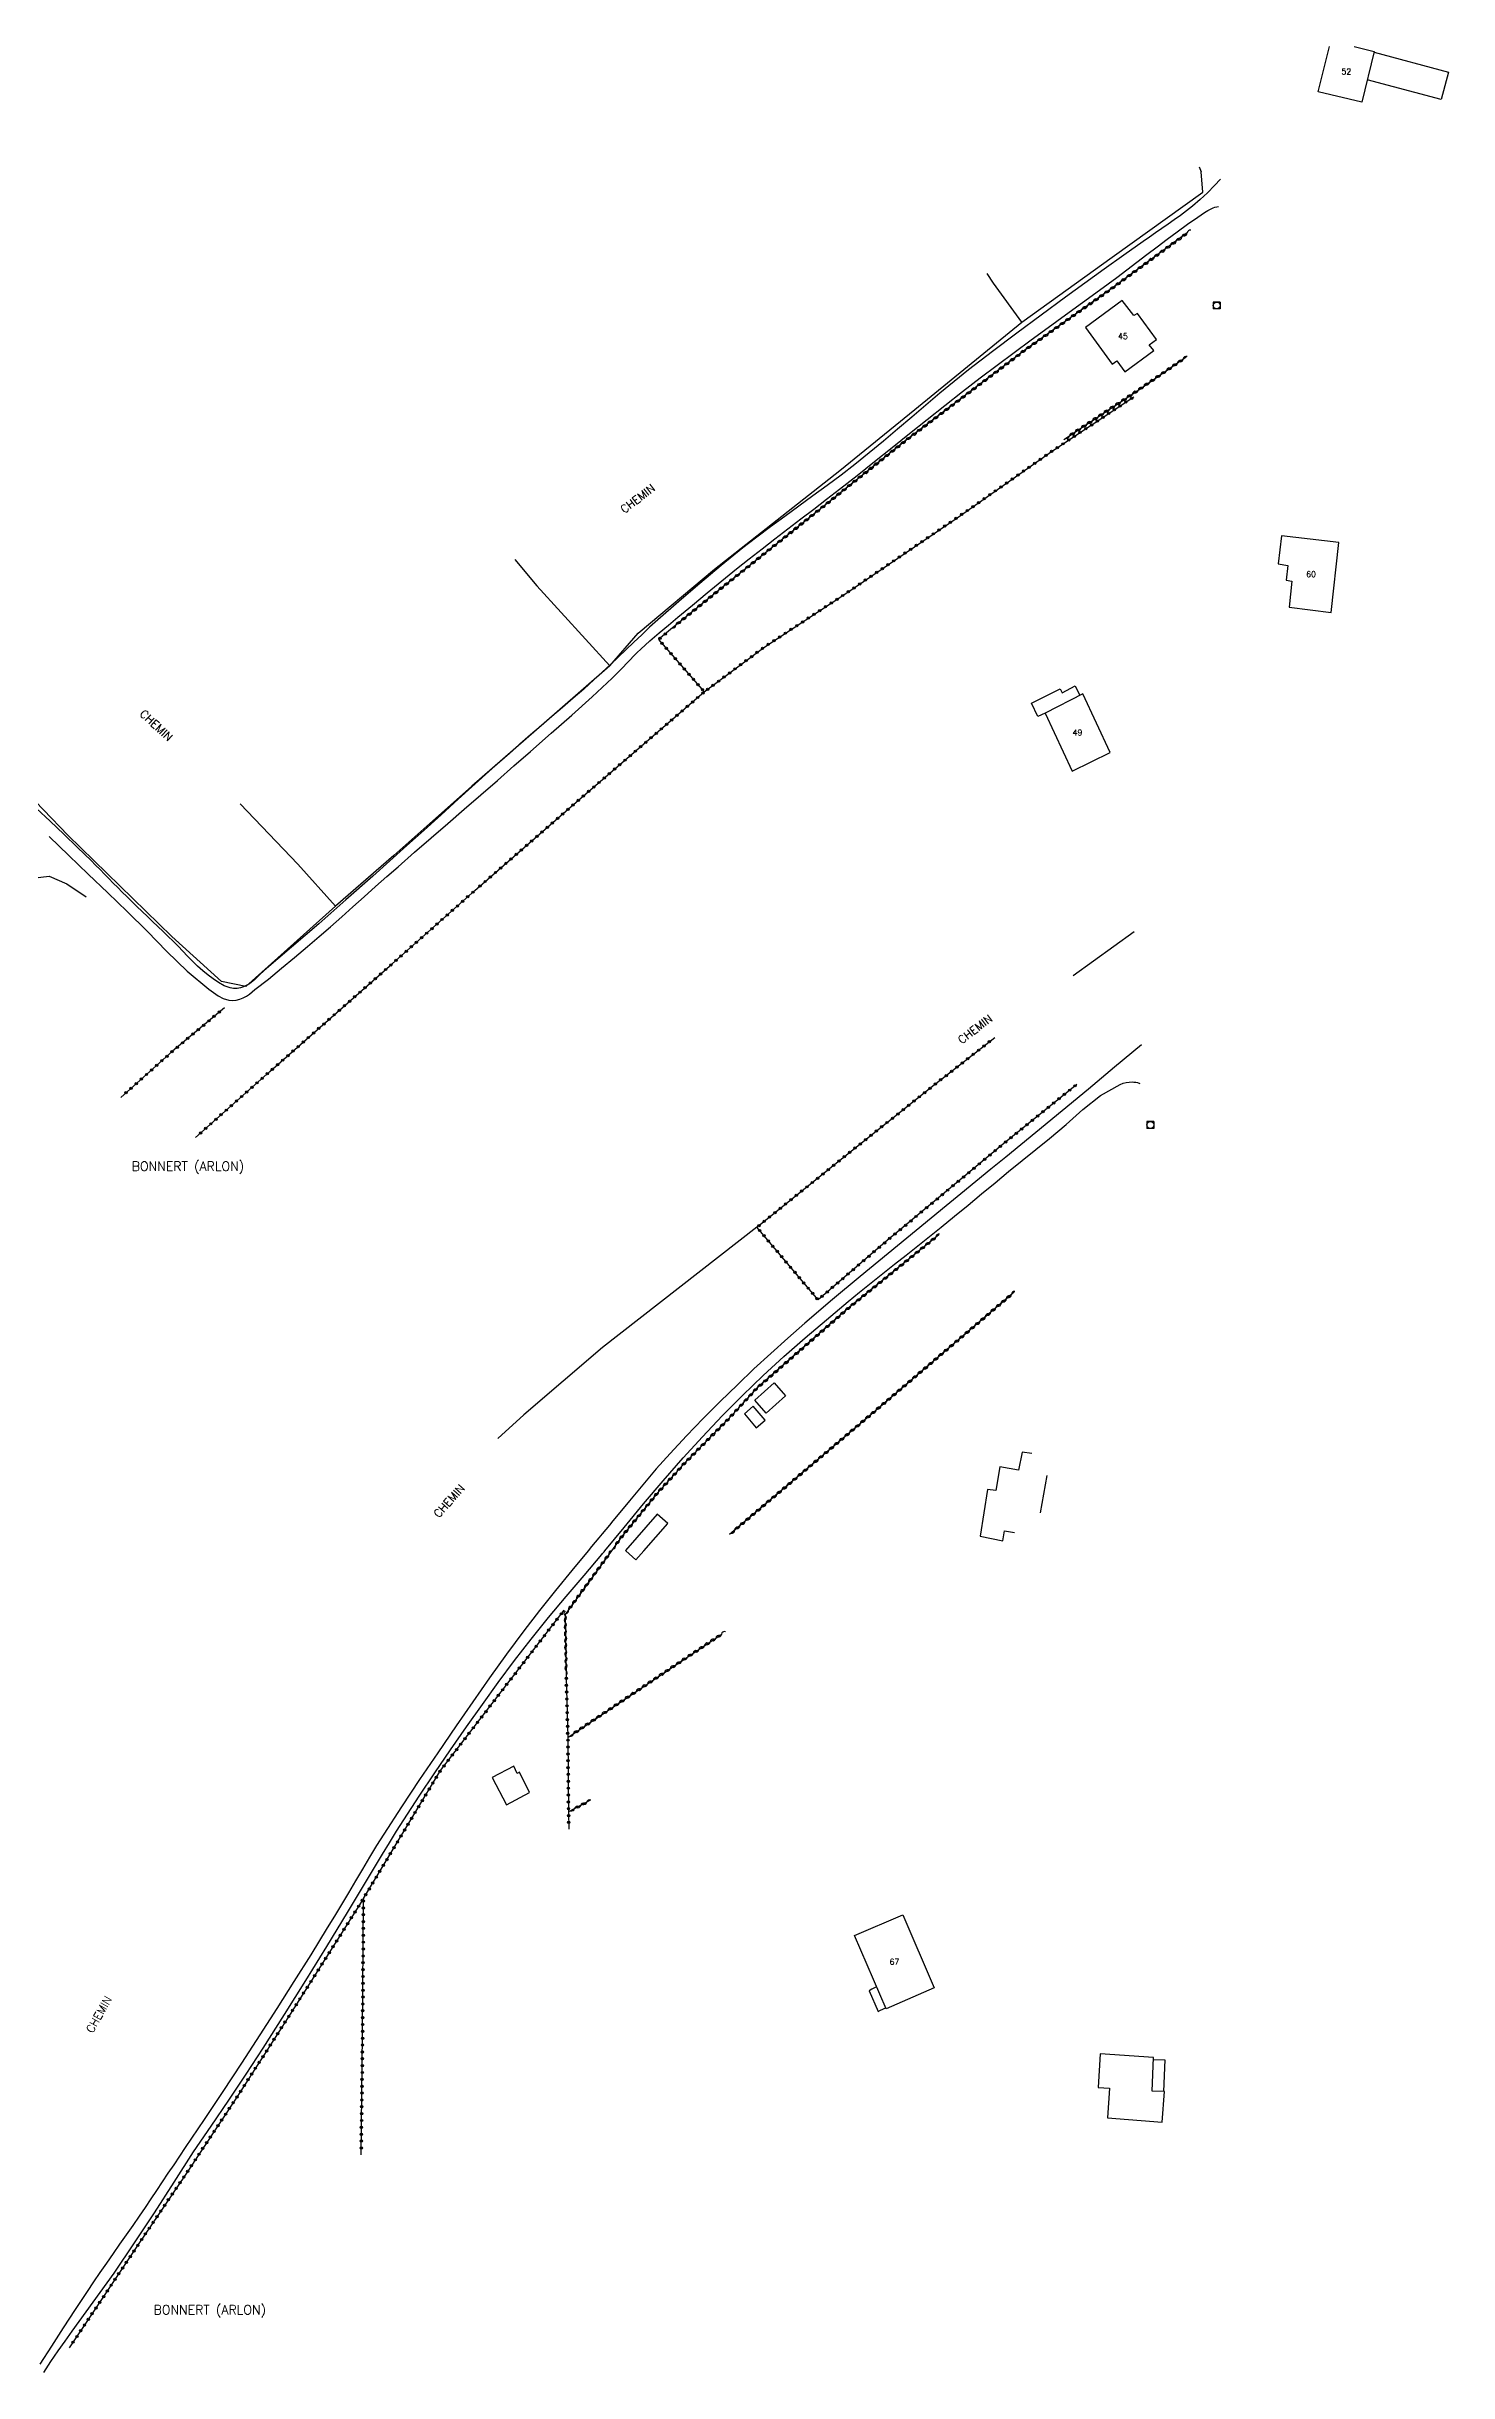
# Model space of a CAD drawing. Header units: millimetres. Extents: x 254000 to 255000, y 44022 to 45000.
# Drawn here: x 254435 to 254742, y 44491 to 45000 of the extents above; entities that cross this region are included whole.
import ezdxf
from ezdxf.enums import TextEntityAlignment as Align

# ---------------------------------------------------------------- set-up
doc = ezdxf.new("R2010")
doc.units = ezdxf.units.MM
doc.layers.get('0').update_dxf_attribs({"linetype": 'CONTINUOUS'})
for name, color, linetype in [('W0071', 7, 'CONTINUOUS'), ('W0101', 7, 'CONTINUOUS'), ('W0104', 1, 'CONTINUOUS'), ('W0310', 3, 'CONTINUOUS'), ('W0323', 7, 'CONTINUOUS'), ('W0330', 7, 'CONTINUOUS'), ('W0420', 7, 'CONTINUOUS'), ('W0980', 7, 'CONTINUOUS'), ('W0989', 7, 'CONTINUOUS'), ('W0991', 7, 'CONTINUOUS')]:
    doc.layers.add(name, color=color, linetype=linetype)
doc.styles.get("Standard").update_dxf_attribs({"font": 'romans.shx', "width": 0.85})

# ---------------------------------------------------------------- blocks, each defined once
blk = doc.blocks.new('T420')
for p, q in [((0.75, 0.75), (-0.75, 0.75)), ((-0.75, 0.75), (-0.75, -0.75)), ((0.75, 0.75), (0.75, -0.75)), ((0.75, -0.75), (-0.75, -0.75))]:
    blk.add_line(p, q)
blk.add_ellipse((0, 0), major_axis=(-0.53, 0.53), ratio=1, start_param=3.926991, end_param=10.210176)
blk = doc.blocks.new('t323o')
at = {"color": 0, "linetype": 'Continuous'}
for radius in [0.25, 0.15]:
    blk.add_circle((0, 0), radius, dxfattribs=at)
blk = doc.blocks.new('t310o')
at = {"color": 0, "linetype": 'Continuous'}
for centre, start, end in [((-0.5, 0.38), 216.8699, 323.1304), ((0.5, -0.37), 36.8699, 143.1303)]:
    blk.add_arc(centre, 0.625, start, end, dxfattribs=at)

msp = doc.modelspace()

# ---------------------------------------------------------------- linework, layer by layer
at = {"layer": 'W0071'}
for points in [[(254692.21, 44971), (254690.87, 44969.57), (254689.32, 44968.02), (254687.71, 44966.53), (254686.05, 44965.1), (254684.76, 44964.06), (254683.44, 44963.06), (254682.09, 44962.09), (254680.73, 44961.14), (254679.37, 44960.21), (254678, 44959.27), (254676.64, 44958.33), (254675.28, 44957.38), (254671.03, 44954.33), (254666.77, 44951.29), (254662.52, 44948.24), (254658.29, 44945.17), (254652.94, 44941.24), (254647.61, 44937.3), (254642.32, 44933.32), (254637.08, 44929.26), (254633.92, 44926.73), (254630.81, 44924.15), (254627.72, 44921.54), (254624.64, 44918.92), (254621.56, 44916.3), (254618.47, 44913.7), (254615.35, 44911.12), (254612.19, 44908.6), (254609.18, 44906.26), (254606.12, 44903.97), (254603.04, 44901.72), (254599.95, 44899.48), (254596.87, 44897.24), (254593.79, 44894.98), (254590.74, 44892.68), (254587.73, 44890.34), (254582.99, 44886.5), (254578.3, 44882.59), (254573.67, 44878.61), (254569.08, 44874.58), (254567.32, 44872.98), (254565.58, 44871.36), (254563.85, 44869.72), (254562.13, 44868.07), (254560.42, 44866.42), (254558.69, 44864.77), (254556.96, 44863.14), (254555.2, 44861.53), (254552.91, 44859.48), (254550.6, 44857.45), (254548.28, 44855.44), (254545.94, 44853.44), (254543.61, 44851.44), (254541.28, 44849.44), (254538.95, 44847.42), (254536.64, 44845.4), (254532.88, 44842.06), (254529.14, 44838.71), (254525.41, 44835.35), (254521.69, 44831.98), (254517.96, 44828.61), (254514.23, 44825.25), (254510.49, 44821.9), (254506.74, 44818.57), (254500.84, 44813.36), (254494.94, 44808.15), (254489.01, 44802.99), (254483, 44797.91), (254481.96, 44796.97), (254480.92, 44795.96), (254479.79, 44795.03), (254478.51, 44794.34), (254477.8, 44794.11), (254477.06, 44794), (254476.31, 44793.99), (254475.57, 44794.1), (254474.22, 44794.57), (254472.98, 44795.27), (254471.84, 44796.08), (254470.75, 44796.92), (254469.56, 44797.87), (254468.42, 44798.89), (254467.32, 44799.94), (254466.25, 44801.03), (254465.2, 44802.13), (254464.15, 44803.23), (254463.1, 44804.32), (254462.02, 44805.38), (254460.88, 44806.47), (254459.74, 44807.55), (254458.6, 44808.63), (254457.45, 44809.71), (254456.31, 44810.8), (254455.17, 44811.88), (254454.04, 44812.97), (254452.92, 44814.07), (254451.93, 44815.04), (254450.96, 44816.03), (254449.99, 44817.01), (254449.03, 44818.01), (254448.07, 44819), (254447.1, 44819.98), (254446.13, 44820.97), (254445.14, 44821.94), (254442.19, 44824.83), (254439.2, 44827.7), (254436.2, 44830.55), (254433.18, 44833.38)], [(254435.98, 44827.2), (254440.24, 44823.1), (254444.5, 44819.01), (254448.77, 44814.92), (254453.04, 44810.84), (254457.39, 44806.5), (254461.67, 44802.05), (254466.12, 44797.73), (254470.91, 44793.81), (254471.89, 44793.08), (254472.92, 44792.37), (254474.05, 44791.78), (254475.27, 44791.42), (254476.08, 44791.36), (254476.88, 44791.44), (254477.65, 44791.64), (254478.4, 44791.9), (254479.11, 44792.27), (254479.76, 44792.75), (254480.37, 44793.26), (254480.98, 44793.75), (254483.91, 44796.04), (254486.8, 44798.39), (254489.66, 44800.78), (254492.5, 44803.18), (254495, 44805.33), (254497.49, 44807.49), (254499.96, 44809.67), (254502.42, 44811.86), (254504.88, 44814.06), (254507.34, 44816.25), (254509.8, 44818.44), (254512.28, 44820.62), (254515.89, 44823.77), (254519.51, 44826.92), (254523.14, 44830.07), (254526.77, 44833.21), (254530.39, 44836.35), (254534.01, 44839.5), (254537.63, 44842.65), (254541.23, 44845.82), (254545.75, 44849.79), (254550.27, 44853.75), (254554.75, 44857.75), (254559.15, 44861.85), (254559.95, 44862.63), (254560.73, 44863.42), (254561.5, 44864.23), (254562.26, 44865.04), (254563.03, 44865.85), (254563.8, 44866.65), (254564.59, 44867.44), (254565.39, 44868.21), (254567.37, 44870.01), (254569.4, 44871.74), (254571.45, 44873.45), (254573.5, 44875.16), (254576.68, 44877.84), (254579.87, 44880.51), (254583.08, 44883.15), (254586.31, 44885.77), (254589.1, 44887.98), (254591.9, 44890.17), (254594.72, 44892.35), (254597.54, 44894.51), (254600.37, 44896.67), (254603.2, 44898.83), (254606.01, 44901), (254608.82, 44903.18), (254612.68, 44906.21), (254616.52, 44909.27), (254620.35, 44912.33), (254624.18, 44915.39), (254628.02, 44918.45), (254631.87, 44921.5), (254635.73, 44924.52), (254639.62, 44927.51), (254643.32, 44930.31), (254647.03, 44933.08), (254650.77, 44935.82), (254654.51, 44938.56), (254658.26, 44941.28), (254662.01, 44944.01), (254665.75, 44946.74), (254669.48, 44949.49), (254671.7, 44951.14), (254673.91, 44952.82), (254676.11, 44954.5), (254678.31, 44956.18), (254680.52, 44957.85), (254682.74, 44959.5), (254684.98, 44961.12), (254687.25, 44962.7), (254687.95, 44963.19), (254688.66, 44963.68), (254689.39, 44964.14), (254690.16, 44964.53), (254690.56, 44964.69), (254690.97, 44964.83), (254691.4, 44964.93), (254691.72, 44964.99)], [(254674.91, 44781.69), (254669.03, 44776.75), (254663.29, 44771.97), (254657.54, 44767.2), (254651.78, 44762.45), (254648.52, 44759.77), (254645.25, 44757.09), (254641.97, 44754.43), (254638.7, 44751.76), (254635.42, 44749.1), (254632.15, 44746.43), (254628.88, 44743.76), (254625.61, 44741.08), (254619.5, 44736.05), (254613.39, 44731.01), (254607.31, 44725.94), (254601.3, 44720.79), (254597.54, 44717.48), (254593.82, 44714.15), (254590.13, 44710.76), (254586.5, 44707.32), (254582.74, 44703.65), (254579.03, 44699.93), (254575.38, 44696.15), (254571.8, 44692.3), (254568.78, 44688.9), (254565.84, 44685.45), (254562.94, 44681.95), (254560.04, 44678.46), (254559.27, 44677.52), (254558.5, 44676.59), (254557.72, 44675.66), (254556.95, 44674.73), (254556.17, 44673.8), (254555.4, 44672.86), (254554.62, 44671.93), (254553.85, 44671)], [(254557.52, 44671), (254561.76, 44676.11), (254565.98, 44681.24), (254570.26, 44686.33), (254574.64, 44691.32), (254578.89, 44695.94), (254583.2, 44700.5), (254587.61, 44704.97), (254592.12, 44709.34), (254596.66, 44713.51), (254601.31, 44717.56), (254606.02, 44721.54), (254610.75, 44725.49), (254613.26, 44727.56), (254615.79, 44729.61), (254618.33, 44731.64), (254620.88, 44733.66), (254623.43, 44735.67), (254625.98, 44737.68), (254628.53, 44739.71), (254631.06, 44741.75), (254634.03, 44744.16), (254636.99, 44746.6), (254639.94, 44749.04), (254642.88, 44751.48), (254645.83, 44753.92), (254648.79, 44756.35), (254651.77, 44758.77), (254654.76, 44761.15), (254658.43, 44764.26), (254662.09, 44767.52), (254665.97, 44770.57), (254670.25, 44773), (254670.88, 44773.24), (254671.54, 44773.4), (254672.21, 44773.49), (254672.88, 44773.53), (254673.27, 44773.52), (254673.66, 44773.47), (254674.05, 44773.39), (254674.57, 44773.22)], [(254553.85, 44671), (254550.28, 44666.67), (254546.74, 44662.33), (254543.24, 44657.94), (254539.81, 44653.5), (254536.01, 44648.37), (254532.3, 44643.18), (254528.65, 44637.94), (254525.03, 44632.69), (254520.99, 44626.83), (254516.99, 44620.95), (254513.04, 44615.03), (254509.17, 44609.05), (254507.58, 44606.51), (254506.02, 44603.96), (254504.48, 44601.38), (254502.96, 44598.81), (254501.44, 44596.22), (254499.91, 44593.65), (254498.37, 44591.07), (254496.81, 44588.52), (254493.17, 44582.63), (254489.49, 44576.77), (254485.79, 44570.92), (254482.05, 44565.1), (254478.01, 44558.9), (254473.94, 44552.73), (254469.84, 44546.58), (254465.7, 44540.46)], [(254467.54, 44539.56), (254471.43, 44545.17), (254475.26, 44550.82), (254479.04, 44556.5), (254482.77, 44562.22), (254487.47, 44569.59), (254492.09, 44577.01), (254496.67, 44584.46), (254501.24, 44591.91), (254502.78, 44594.44), (254504.3, 44596.98), (254505.82, 44599.53), (254507.33, 44602.07), (254508.85, 44604.61), (254510.39, 44607.15), (254511.94, 44609.67), (254513.52, 44612.18), (254516.88, 44617.32), (254520.3, 44622.42), (254523.77, 44627.48), (254527.29, 44632.52), (254530.73, 44637.37), (254534.21, 44642.19), (254537.75, 44646.97), (254541.37, 44651.69), (254545.16, 44656.39), (254549.04, 44661.02), (254552.96, 44665.61), (254556.87, 44670.21), (254557.03, 44670.41), (254557.2, 44670.61), (254557.36, 44670.8), (254557.52, 44671)], [(254465.7, 44540.46), (254464.45, 44538.59), (254463.2, 44536.71), (254461.95, 44534.84), (254460.7, 44532.97), (254459.44, 44531.1), (254458.19, 44529.23), (254456.93, 44527.36), (254455.66, 44525.5), (254454.24, 44523.44), (254452.81, 44521.38), (254451.37, 44519.32), (254449.93, 44517.27), (254448.5, 44515.21), (254447.07, 44513.15), (254445.66, 44511.08), (254444.25, 44509.01), (254441.64, 44505.05), (254439.06, 44501.06), (254436.5, 44497.06), (254433.93, 44493.07)], [(254434.77, 44491.28), (254436.35, 44493.65), (254437.95, 44496.01), (254439.45, 44498.16), (254440.97, 44500.29), (254442.51, 44502.41), (254444.05, 44504.52), (254445.6, 44506.64), (254447.13, 44508.76), (254448.65, 44510.89), (254450.15, 44513.03), (254454.6, 44519.6), (254458.98, 44526.21), (254463.28, 44532.87), (254467.54, 44539.56)]]:
    msp.add_lwpolyline(points, dxfattribs=at)
at = {"layer": 'W0101'}
for points in [[(254721.41, 45000), (254725.83, 44998.92), (254723.11, 44987.82), (254713.56, 44990.1), (254716.07, 45000)], [(254650.95, 44692.25), (254648.78, 44692.55), (254648, 44688.62), (254648, 44688.61), (254643.9, 44689.37), (254643.05, 44684.16), (254641.2, 44684.41), (254639.65, 44674.17), (254644.6, 44673.14), (254644.95, 44675.33), (254647.13, 44675.01)], [(254652.85, 44679.28), (254654.26, 44687.48)]]:
    msp.add_lwpolyline(points, dxfattribs=at)
for points in [[(254677.58, 44933.5), (254676.57, 44934.78), (254678.21, 44935.9), (254674.06, 44941.62), (254673.21, 44941.15), (254670.68, 44944.42), (254662.68, 44938.52), (254668.52, 44930.55), (254669.5, 44931.23), (254671.3, 44928.87)], [(254705.54, 44893.01), (254704.79, 44886.89), (254706.9, 44886.51), (254706.9, 44886.5), (254706.54, 44883.26), (254707.81, 44883.04), (254707.19, 44877.35), (254716.41, 44876.18), (254718.07, 44891.54)], [(254668.07, 44845.57), (254662.05, 44858.4), (254653.83, 44854.19), (254659.77, 44841.53)], [(254622.73, 44591.39), (254629.56, 44575.44), (254619.03, 44570.84), (254612.11, 44586.84)], [(254665.84, 44560.94), (254665.4, 44553.63), (254667.92, 44553.49), (254667.5, 44546.96), (254679.44, 44546.02), (254679.92, 44552.74), (254677.21, 44552.8), (254677.55, 44560.16)]]:
    msp.add_lwpolyline(points, close=True, dxfattribs=at)
at = {"layer": 'W0104'}
for points in [[(254725.79, 44998.78), (254742.07, 44994.41), (254740.44, 44988.39), (254724.31, 44992.71)], [(254653.83, 44854.19), (254652.22, 44853.46), (254650.87, 44856.41), (254657.1, 44859.52), (254657.53, 44858.62), (254660.42, 44860.14), (254661.39, 44858.07)], [(254568.98, 44679.01), (254562.01, 44671.06), (254562.09, 44671)], [(254566.06, 44671), (254571.3, 44676.98), (254568.98, 44679.01)], [(254562.09, 44671), (254564.33, 44669.03), (254566.06, 44671)], [(254616.96, 44575.62), (254615.91, 44575.11), (254615.33, 44574.77), (254617.28, 44570.24), (254617.83, 44570.54), (254618.95, 44571.03)], [(254677.53, 44559.74), (254680.01, 44559.68), (254679.71, 44552.74)]]:
    msp.add_lwpolyline(points, dxfattribs=at)
for points in [[(254590.3, 44703.97), (254594.56, 44707.7), (254597.05, 44704.85), (254592.78, 44701.13)], [(254592.6, 44699.55), (254589.99, 44702.61), (254588.05, 44700.96), (254590.65, 44697.89)], [(254535.99, 44615.43), (254541.02, 44618.11), (254538.83, 44622.61), (254538.33, 44622.28), (254538.35, 44622.29), (254537.59, 44623.91), (254532.84, 44621.41)]]:
    msp.add_lwpolyline(points, close=True, dxfattribs=at)
at = {"layer": 'W0310'}
for points in [[(254687.49, 44973.66), (254687.95, 44972.61)], [(254684.93, 44959.23), (254684.93, 44959.23), (254668.77, 44947.36), (254649.4, 44933.6), (254623.21, 44913.73), (254605.42, 44899.5), (254583.58, 44882), (254571.88, 44872.52)], [(254657.93, 44914.05), (254673.91, 44924.65), (254684.71, 44932.1)], [(254630.55, 44740.11), (254610.68, 44723.98), (254590.83, 44706.6), (254584.49, 44699.76), (254575.1, 44690.3), (254568.69, 44683.26), (254561.16, 44674.02), (254559.31, 44671.46), (254558.97, 44671)], [(254647.08, 44727.59), (254616.25, 44701.25), (254584.78, 44674.56)], [(254558.97, 44671), (254548.83, 44657.09), (254549.07, 44643.33)], [(254549.42, 44630.18), (254575.44, 44647.66), (254583.13, 44652.79)], [(254554.23, 44616.35), (254549.57, 44613.93)]]:
    msp.add_lwpolyline(points, dxfattribs=at)
at = {"layer": 'W0323'}
for points in [[(254571.88, 44872.52), (254569.28, 44870.3), (254579.28, 44858.86), (254592.29, 44868.58), (254610.46, 44880.52), (254634.58, 44896.95), (254655.44, 44911.58), (254673.22, 44923.39), (254673.22, 44923.39)], [(254529.08, 44815.41), (254551.28, 44834.75), (254579.28, 44858.86)], [(254467.97, 44761.4), (254484.23, 44775.82), (254511.07, 44799.45), (254529.08, 44815.41)], [(254474.34, 44789.78), (254462.96, 44780.26), (254451.66, 44770.17)], [(254660.73, 44772.98), (254660.73, 44772.98), (254660.73, 44772.98), (254644.82, 44760.1), (254618.83, 44738.46), (254604.15, 44725.88), (254590.76, 44741.76), (254608.55, 44756.12), (254629.94, 44773.18), (254642.82, 44783.26)], [(254504.2, 44538.89), (254504.54, 44565.32), (254504.73, 44594.96), (254521.54, 44622.92), (254548.62, 44658.04)], [(254549.07, 44643.33), (254549.42, 44630.18), (254549.57, 44613.93), (254549.65, 44610.08)], [(254504.73, 44594.96), (254498.53, 44585.15), (254488.18, 44568.88), (254477.03, 44551.5), (254465.68, 44534.43), (254455.46, 44519.27), (254444.8, 44503.3), (254440.36, 44496.66)]]:
    msp.add_lwpolyline(points, dxfattribs=at)
at = {"layer": 'W0330'}
for points in [[(254648.73, 44939.7), (254668.51, 44953.93), (254688.32, 44968.17), (254687.95, 44972.61)], [(254558.58, 44864.55), (254564.8, 44871.69), (254581.47, 44885.71), (254608.95, 44907.27), (254625.3, 44920.58), (254640.45, 44932.95), (254648.73, 44939.7), (254642.55, 44948.23), (254641.17, 44950.37)], [(254537.81, 44887.77), (254542.67, 44882.07), (254558.58, 44864.55), (254547.09, 44854.51), (254528.45, 44838.22)], [(254528.45, 44838.22), (254511.34, 44823.03), (254498.63, 44811.96), (254478.96, 44794.42), (254473.63, 44795.51), (254462.8, 44805.37), (254440.08, 44827.5), (254418.69, 44849.7), (254413.78, 44856.53)], [(254498.63, 44811.96), (254490.33, 44821.15), (254477.75, 44834.34)], [(254413.39, 44821.55), (254418.35, 44815.29), (254422.67, 44813.86), (254428.33, 44815.96), (254432.3, 44818.08), (254435.95, 44818.54), (254439.84, 44816.85), (254444.07, 44813.99)], [(254659.97, 44796.84), (254673.32, 44806.47), (254673.32, 44806.47)], [(254590.76, 44741.76), (254557.02, 44715.48), (254539.81, 44700.73), (254534.1, 44695.52)]]:
    msp.add_lwpolyline(points, dxfattribs=at)

# ---------------------------------------------------------------- block references
at = {"layer": 'W0310'}
for p, rotation in [((254680.08, 44955.67), 216.300006887873), ((254681.29, 44956.56), 216.300006887873), ((254682.5, 44957.44), 216.300006887873), ((254683.71, 44958.33), 216.300006887873), ((254684.92, 44959.22), 216.300006887873), ((254672.83, 44950.34), 216.300006887873), ((254674.04, 44951.23), 216.300006887873), ((254675.25, 44952.12), 216.300006887873), ((254676.46, 44953), 216.300006887873), ((254677.66, 44953.89), 216.300006887873), ((254678.87, 44954.78), 216.300006887873), ((254665.54, 44945.06), 215.3983650308872), ((254666.76, 44945.93), 215.3983650308872), ((254667.98, 44946.8), 215.3983650308872), ((254669.2, 44947.68), 216.300006887873), ((254670.41, 44948.56), 216.300006887873), ((254671.62, 44949.45), 216.300006887873), ((254658.2, 44939.85), 215.3983650308872), ((254659.43, 44940.72), 215.3983650308872), ((254660.65, 44941.59), 215.3983650308872), ((254661.87, 44942.46), 215.3983650308872), ((254663.09, 44943.32), 215.3983650308872), ((254664.32, 44944.19), 215.3983650308872), ((254650.87, 44934.64), 215.3983650308872), ((254652.09, 44935.5), 215.3983650308872), ((254653.31, 44936.37), 215.3983650308872), ((254654.53, 44937.24), 215.3983650308872), ((254655.76, 44938.11), 215.3983650308872), ((254656.98, 44938.98), 215.3983650308872), ((254644.86, 44930.15), 217.1769976012279), ((254646.05, 44931.06), 217.1769976012279), ((254647.25, 44931.96), 217.1769976012279), ((254648.44, 44932.87), 217.1769976012279), ((254649.64, 44933.77), 215.3983650308872), ((254681.59, 44929.94), 34.57331657573599), ((254682.82, 44930.79), 34.57331657573599), ((254684.06, 44931.64), 34.57331657573599), ((254637.69, 44924.71), 217.1769976012279), ((254638.88, 44925.62), 217.1769976012279), ((254640.08, 44926.52), 217.1769976012279), ((254641.27, 44927.43), 217.1769976012279), ((254642.47, 44928.34), 217.1769976012279), ((254643.66, 44929.24), 217.1769976012279), ((254674.18, 44924.83), 34.57331657573599), ((254675.41, 44925.69), 34.57331657573599), ((254676.65, 44926.54), 34.57331657573599), ((254677.88, 44927.39), 34.57331657573599), ((254679.12, 44928.24), 34.57331657573599), ((254680.35, 44929.09), 34.57331657573599), ((254630.52, 44919.27), 217.1769976012279), ((254631.71, 44920.18), 217.1769976012279), ((254632.91, 44921.08), 217.1769976012279), ((254634.1, 44921.99), 217.1769976012279), ((254635.3, 44922.9), 217.1769976012279), ((254636.49, 44923.8), 217.1769976012279), ((254666.68, 44919.86), 33.55087166728054), ((254667.93, 44920.68), 33.55087166728054), ((254669.18, 44921.51), 33.55087166728054), ((254670.43, 44922.34), 33.55087166728054), ((254671.68, 44923.17), 33.55087166728054), ((254672.93, 44924), 33.55087166728054), ((254624.54, 44914.74), 217.1769976012279), ((254625.74, 44915.65), 217.1769976012279), ((254626.93, 44916.55), 217.1769976012279), ((254628.13, 44917.46), 217.1769976012279), ((254629.32, 44918.37), 217.1769976012279), ((254659.18, 44914.88), 33.55087166728054), ((254660.43, 44915.71), 33.55087166728054), ((254661.68, 44916.54), 33.55087166728054), ((254662.93, 44917.37), 33.55087166728054), ((254664.18, 44918.2), 33.55087166728054), ((254665.43, 44919.03), 33.55087166728054), ((254617.49, 44909.15), 218.6515587744268), ((254618.66, 44910.09), 218.6515587744268), ((254619.83, 44911.03), 218.6515587744268), ((254621, 44911.96), 218.6515587744268), ((254622.17, 44912.9), 218.6515587744268), ((254623.35, 44913.83), 217.1769976012279), ((254611.63, 44904.47), 218.6515587744268), ((254612.8, 44905.4), 218.6515587744268), ((254613.97, 44906.34), 218.6515587744268), ((254615.14, 44907.28), 218.6515587744268), ((254616.31, 44908.22), 218.6515587744268), ((254605.77, 44899.78), 218.6515587744268), ((254606.94, 44900.72), 218.6515587744268), ((254608.11, 44901.66), 218.6515587744268), ((254609.29, 44902.59), 218.6515587744268), ((254610.46, 44903.53), 218.6515587744268), ((254598.75, 44894.16), 218.6949753138813), ((254599.92, 44895.1), 218.6949753138813), ((254601.09, 44896.03), 218.6949753138813), ((254602.26, 44896.97), 218.6949753138813), ((254603.43, 44897.91), 218.6949753138813), ((254604.6, 44898.85), 218.6949753138813), ((254592.89, 44889.47), 218.6949753138813), ((254594.06, 44890.41), 218.6949753138813), ((254595.23, 44891.34), 218.6949753138813), ((254596.4, 44892.28), 218.6949753138813), ((254597.58, 44893.22), 218.6949753138813), ((254585.87, 44883.84), 218.6949753138813), ((254587.04, 44884.78), 218.6949753138813), ((254588.21, 44885.72), 218.6949753138813), ((254589.38, 44886.66), 218.6949753138813), ((254590.55, 44887.59), 218.6949753138813), ((254591.72, 44888.53), 218.6949753138813), ((254580.03, 44879.13), 219.0311205816714), ((254581.2, 44880.08), 219.0311205816714), ((254582.36, 44881.02), 219.0311205816714), ((254583.53, 44881.97), 219.0311205816714), ((254584.7, 44882.9), 218.6949753138813), ((254573.04, 44873.46), 219.0311205816714), ((254574.21, 44874.41), 219.0311205816714), ((254575.37, 44875.35), 219.0311205816714), ((254576.54, 44876.3), 219.0311205816714), ((254577.7, 44877.24), 219.0311205816714), ((254578.87, 44878.19), 219.0311205816714), ((254626.43, 44736.77), 219.0726850799095), ((254627.59, 44737.72), 219.0726850799095), ((254628.76, 44738.66), 219.0726850799095), ((254629.92, 44739.61), 219.0726850799095), ((254619.44, 44731.1), 219.0726850799095), ((254620.61, 44732.04), 219.0726850799095), ((254621.77, 44732.99), 219.0726850799095), ((254622.94, 44733.93), 219.0726850799095), ((254624.1, 44734.88), 219.0726850799095), ((254625.27, 44735.82), 219.0726850799095), ((254613.62, 44726.37), 219.0726850799095), ((254614.79, 44727.32), 219.0726850799095), ((254615.95, 44728.26), 219.0726850799095), ((254617.11, 44729.21), 219.0726850799095), ((254618.28, 44730.15), 219.0726850799095), ((254645.32, 44726.09), 220.508421669565), ((254646.46, 44727.06), 220.508421669565), ((254607.89, 44721.54), 221.2116682710184), ((254609.02, 44722.52), 221.2116682710184), ((254610.14, 44723.51), 221.2116682710184), ((254611.29, 44724.48), 219.0726850799095), ((254612.46, 44725.42), 219.0726850799095), ((254639.62, 44721.22), 220.508421669565), ((254640.76, 44722.19), 220.508421669565), ((254641.9, 44723.17), 220.508421669565), ((254643.04, 44724.14), 220.508421669565), ((254644.18, 44725.12), 220.508421669565), ((254602.25, 44716.6), 221.2116682710184), ((254603.37, 44717.58), 221.2116682710184), ((254604.5, 44718.57), 221.2116682710184), ((254605.63, 44719.56), 221.2116682710184), ((254606.76, 44720.55), 221.2116682710184), ((254633.92, 44716.35), 220.508421669565), ((254635.06, 44717.32), 220.508421669565), ((254636.2, 44718.29), 220.508421669565), ((254637.34, 44719.27), 220.508421669565), ((254638.48, 44720.24), 220.508421669565), ((254595.47, 44710.67), 221.2116682710184), ((254596.6, 44711.65), 221.2116682710184), ((254597.73, 44712.64), 221.2116682710184), ((254598.86, 44713.63), 221.2116682710184), ((254599.99, 44714.62), 221.2116682710184), ((254601.12, 44715.61), 221.2116682710184), ((254628.21, 44711.47), 220.508421669565), ((254629.35, 44712.45), 220.508421669565), ((254630.49, 44713.42), 220.508421669565), ((254631.63, 44714.4), 220.508421669565), ((254632.77, 44715.37), 220.508421669565), ((254589.93, 44705.63), 227.1590323125999), ((254590.96, 44706.71), 221.2116682710184), ((254592.09, 44707.7), 221.2116682710184), ((254593.22, 44708.69), 221.2116682710184), ((254594.35, 44709.68), 221.2116682710184), ((254621.37, 44705.63), 220.508421669565), ((254622.51, 44706.6), 220.508421669565), ((254623.65, 44707.58), 220.508421669565), ((254624.79, 44708.55), 220.508421669565), ((254625.93, 44709.53), 220.508421669565), ((254627.07, 44710.5), 220.508421669565), ((254585.85, 44701.23), 227.1590323125999), ((254586.87, 44702.33), 227.1590323125999), ((254587.89, 44703.43), 227.1590323125999), ((254588.91, 44704.53), 227.1590323125999), ((254615.67, 44700.76), 220.3125922873461), ((254616.81, 44701.73), 220.508421669565), ((254617.95, 44702.71), 220.508421669565), ((254619.09, 44703.68), 220.508421669565), ((254620.23, 44704.65), 220.508421669565), ((254580.61, 44695.86), 225.2127684949049), ((254581.67, 44696.92), 225.2127684949049), ((254582.73, 44697.99), 225.2127684949049), ((254583.78, 44699.05), 225.2127684949049), ((254584.83, 44700.13), 227.1590323125999), ((254609.95, 44695.91), 220.3125922873461), ((254611.09, 44696.88), 220.3125922873461), ((254612.23, 44697.85), 220.3125922873461), ((254613.38, 44698.82), 220.3125922873461), ((254614.52, 44699.79), 220.3125922873461), ((254575.33, 44690.53), 225.2127684949049), ((254576.39, 44691.6), 225.2127684949049), ((254577.44, 44692.66), 225.2127684949049), ((254578.5, 44693.73), 225.2127684949049), ((254579.56, 44694.79), 225.2127684949049), ((254604.23, 44691.05), 220.3125922873461), ((254605.37, 44692.02), 220.3125922873461), ((254606.52, 44693), 220.3125922873461), ((254607.66, 44693.97), 220.3125922873461), ((254608.8, 44694.94), 220.3125922873461), ((254571.28, 44686.11), 227.7036373962408), ((254572.29, 44687.21), 227.7036373962408), ((254573.3, 44688.32), 227.7036373962408), ((254574.31, 44689.43), 227.7036373962408), ((254597.37, 44685.23), 220.3125922873461), ((254598.51, 44686.2), 220.3125922873461), ((254599.65, 44687.17), 220.3125922873461), ((254600.8, 44688.14), 220.3125922873461), ((254601.94, 44689.11), 220.3125922873461), ((254603.08, 44690.08), 220.3125922873461), ((254566.39, 44680.43), 230.8130899503764), ((254567.33, 44681.59), 230.8130899503764), ((254568.28, 44682.75), 230.8130899503764), ((254569.26, 44683.89), 227.7036373962408), ((254570.27, 44685), 227.7036373962408), ((254591.65, 44680.38), 220.3125922873461), ((254592.79, 44681.35), 220.3125922873461), ((254593.93, 44682.32), 220.3125922873461), ((254595.08, 44683.29), 220.3125922873461), ((254596.22, 44684.26), 220.3125922873461), ((254562.59, 44675.78), 230.8130899503764), ((254563.54, 44676.94), 230.8130899503764), ((254564.49, 44678.1), 230.8130899503764), ((254565.44, 44679.27), 230.8130899503764), ((254585.93, 44675.53), 220.3125922873461), ((254587.07, 44676.5), 220.3125922873461), ((254588.22, 44677.47), 220.3125922873461), ((254589.36, 44678.44), 220.3125922873461), ((254590.5, 44679.41), 220.3125922873461), ((254558.39, 44670.21), 233.8968354580287), ((254559.85, 44672.21), 234.0366054981558), ((254560.73, 44673.43), 234.0366054981558), ((254561.65, 44674.62), 230.8130899503764), ((254554.86, 44665.36), 233.8968354580287), ((254555.74, 44666.57), 233.8968354580287), ((254556.62, 44667.79), 233.8968354580287), ((254557.51, 44669), 233.8968354580287), ((254551.32, 44660.51), 233.8968354580287), ((254552.2, 44661.73), 233.8968354580287), ((254553.09, 44662.94), 233.8968354580287), ((254553.97, 44664.15), 233.8968354580287), ((254548.83, 44656.83), 271.0114376743696), ((254548.86, 44655.33), 271.0114376743696), ((254549.55, 44658.09), 233.8968354580287), ((254550.44, 44659.3), 233.8968354580287), ((254548.88, 44653.83), 271.0114376743696), ((254548.91, 44652.33), 271.0114376743696), ((254548.94, 44650.83), 271.0114376743696), ((254579.31, 44650.24), 33.69417883949861), ((254580.56, 44651.07), 33.69417883949861), ((254581.81, 44651.91), 33.69417883949861), ((254583.06, 44652.74), 33.69417883949861), ((254548.96, 44649.33), 271.0114376743696), ((254548.99, 44647.83), 271.0114376743696), ((254549.02, 44646.33), 271.0114376743696), ((254549.04, 44644.83), 271.0114376743696), ((254571.83, 44645.24), 33.89844255082184), ((254573.08, 44646.07), 33.89844255082184), ((254574.32, 44646.91), 33.89844255082184), ((254575.57, 44647.74), 33.69417883949861), ((254576.82, 44648.58), 33.69417883949861), ((254578.07, 44649.41), 33.69417883949861), ((254564.36, 44640.22), 33.89844255082184), ((254565.61, 44641.05), 33.89844255082184), ((254566.85, 44641.89), 33.89844255082184), ((254568.1, 44642.73), 33.89844255082184), ((254569.34, 44643.56), 33.89844255082184), ((254570.59, 44644.4), 33.89844255082184), ((254556.89, 44635.2), 33.89844255082184), ((254558.14, 44636.03), 33.89844255082184), ((254559.38, 44636.87), 33.89844255082184), ((254560.63, 44637.71), 33.89844255082184), ((254561.87, 44638.54), 33.89844255082184), ((254563.12, 44639.38), 33.89844255082184), ((254550.67, 44631.01), 33.89844255082184), ((254551.91, 44631.85), 33.89844255082184), ((254553.16, 44632.69), 33.89844255082184), ((254554.4, 44633.52), 33.89844255082184), ((254555.65, 44634.36), 33.89844255082184), ((254550.9, 44614.62), 207.4754280399771), ((254552.23, 44615.31), 207.4754280399771), ((254553.56, 44616), 207.4754280399771)]:
    msp.add_blockref('t310o', p, dxfattribs=dict(at, rotation=rotation))
at = {"layer": 'W0323'}
for p, rotation in [((254667.73, 44919.74), 33.58432625856791), ((254668.98, 44920.57), 33.58432625856791), ((254670.23, 44921.4), 33.58432625856791), ((254671.48, 44922.23), 33.58432625856791), ((254672.73, 44923.06), 33.58432625856791), ((254660.23, 44914.76), 33.58432625856791), ((254661.48, 44915.59), 33.58432625856791), ((254662.73, 44916.42), 33.58432625856791), ((254663.98, 44917.25), 33.58432625856791), ((254665.23, 44918.08), 33.58432625856791), ((254666.48, 44918.91), 33.58432625856791), ((254652.78, 44909.72), 35.04728515730029), ((254654.01, 44910.58), 35.04728515730029), ((254655.24, 44911.44), 35.04728515730029), ((254656.48, 44912.27), 33.58432625856791), ((254657.73, 44913.1), 33.58432625856791), ((254658.98, 44913.93), 33.58432625856791), ((254645.41, 44904.55), 35.04728515730029), ((254646.64, 44905.41), 35.04728515730029), ((254647.87, 44906.27), 35.04728515730029), ((254649.1, 44907.13), 35.04728515730029), ((254650.32, 44907.99), 35.04728515730029), ((254651.55, 44908.85), 35.04728515730029), ((254638.04, 44899.38), 35.04728515730029), ((254639.27, 44900.24), 35.04728515730029), ((254640.5, 44901.1), 35.04728515730029), ((254641.73, 44901.96), 35.04728515730029), ((254642.96, 44902.82), 35.04728515730029), ((254644.18, 44903.69), 35.04728515730029), ((254631.88, 44895.11), 34.25044884634605), ((254633.12, 44895.95), 34.25044884634605), ((254634.36, 44896.8), 34.25044884634605), ((254635.59, 44897.66), 35.04728515730029), ((254636.82, 44898.52), 35.04728515730029), ((254623.2, 44889.2), 34.25044884634605), ((254624.44, 44890.04), 34.25044884634605), ((254625.68, 44890.89), 34.25044884634605), ((254626.92, 44891.73), 34.25044884634605), ((254628.16, 44892.58), 34.25044884634605), ((254629.4, 44893.42), 34.25044884634605), ((254630.64, 44894.27), 34.25044884634605), ((254615.76, 44884.13), 34.25044884634605), ((254617, 44884.98), 34.25044884634605), ((254618.24, 44885.82), 34.25044884634605), ((254619.48, 44886.67), 34.25044884634605), ((254620.72, 44887.51), 34.25044884634605), ((254621.96, 44888.36), 34.25044884634605), ((254608.3, 44879.1), 33.30924643078597), ((254609.55, 44879.93), 33.30924643078597), ((254610.8, 44880.76), 34.25044884634605), ((254612.04, 44881.6), 34.25044884634605), ((254613.28, 44882.45), 34.25044884634605), ((254614.52, 44883.29), 34.25044884634605), ((254600.77, 44874.16), 33.30924643078597), ((254602.03, 44874.99), 33.30924643078597), ((254603.28, 44875.81), 33.30924643078597), ((254604.54, 44876.63), 33.30924643078597), ((254605.79, 44877.46), 33.30924643078597), ((254607.04, 44878.28), 33.30924643078597), ((254569.6, 44870.57), 220.5612836323267), ((254569.99, 44869.48), 311.1891181391361), ((254570.74, 44871.54), 220.5612836323267), ((254593.25, 44869.22), 33.30924643078597), ((254594.51, 44870.04), 33.30924643078597), ((254595.76, 44870.87), 33.30924643078597), ((254597.01, 44871.69), 33.30924643078597), ((254598.27, 44872.51), 33.30924643078597), ((254599.52, 44873.34), 33.30924643078597), ((254570.98, 44868.35), 311.1891181391361), ((254571.97, 44867.23), 311.1891181391361), ((254572.96, 44866.1), 311.1891181391361), ((254573.94, 44864.97), 311.1891181391361), ((254574.93, 44863.84), 311.1891181391361), ((254586, 44863.89), 36.77884224085203), ((254587.21, 44864.79), 36.77884224085203), ((254588.41, 44865.68), 36.77884224085203), ((254589.61, 44866.58), 36.77884224085203), ((254590.81, 44867.48), 36.77884224085203), ((254592.01, 44868.38), 36.77884224085203), ((254575.92, 44862.71), 311.1891181391361), ((254576.91, 44861.58), 311.1891181391361), ((254577.89, 44860.45), 311.1891181391361), ((254578.88, 44859.32), 311.1891181391361), ((254580, 44859.4), 36.77884224085203), ((254581.2, 44860.3), 36.77884224085203), ((254582.4, 44861.19), 36.77884224085203), ((254583.6, 44862.09), 36.77884224085203), ((254584.8, 44862.99), 36.77884224085203), ((254573.3, 44853.71), 40.73213933741228), ((254574.43, 44854.69), 40.73213933741228), ((254575.57, 44855.67), 40.73213933741228), ((254576.71, 44856.65), 40.73213933741228), ((254577.84, 44857.62), 40.73213933741228), ((254578.98, 44858.6), 40.73213933741228), ((254567.61, 44848.82), 40.73213933741228), ((254568.75, 44849.79), 40.73213933741228), ((254569.89, 44850.77), 40.73213933741228), ((254571.02, 44851.75), 40.73213933741228), ((254572.16, 44852.73), 40.73213933741228), ((254561.93, 44843.92), 40.73213933741228), ((254563.07, 44844.9), 40.73213933741228), ((254564.2, 44845.88), 40.73213933741228), ((254565.34, 44846.86), 40.73213933741228), ((254566.48, 44847.84), 40.73213933741228), ((254556.25, 44839.03), 40.73213933741228), ((254557.38, 44840.01), 40.73213933741228), ((254558.52, 44840.99), 40.73213933741228), ((254559.66, 44841.96), 40.73213933741228), ((254560.79, 44842.94), 40.73213933741228), ((254550.57, 44834.13), 41.05670687628497), ((254551.7, 44835.11), 40.73213933741228), ((254552.84, 44836.09), 40.73213933741228), ((254553.97, 44837.07), 40.73213933741228), ((254555.11, 44838.05), 40.73213933741228), ((254543.78, 44828.22), 41.05670687628497), ((254544.91, 44829.2), 41.05670687628497), ((254546.04, 44830.19), 41.05670687628497), ((254547.17, 44831.17), 41.05670687628497), ((254548.31, 44832.16), 41.05670687628497), ((254549.44, 44833.14), 41.05670687628497), ((254538.13, 44823.29), 41.05670687628497), ((254539.26, 44824.28), 41.05670687628497), ((254540.39, 44825.26), 41.05670687628497), ((254541.52, 44826.25), 41.05670687628497), ((254542.65, 44827.23), 41.05670687628497), ((254532.47, 44818.37), 41.05670687628497), ((254533.6, 44819.35), 41.05670687628497), ((254534.73, 44820.34), 41.05670687628497), ((254535.86, 44821.32), 41.05670687628497), ((254536.99, 44822.31), 41.05670687628497), ((254526.41, 44813.05), 41.5595792298862), ((254527.54, 44814.04), 41.5595792298862), ((254528.66, 44815.04), 41.5595792298862), ((254530.21, 44816.4), 41.05670687628497), ((254531.34, 44817.38), 41.05670687628497), ((254520.8, 44808.07), 41.5595792298862), ((254521.92, 44809.07), 41.5595792298862), ((254523.05, 44810.06), 41.5595792298862), ((254524.17, 44811.06), 41.5595792298862), ((254525.29, 44812.05), 41.5595792298862), ((254515.19, 44803.1), 41.5595792298862), ((254516.31, 44804.09), 41.5595792298862), ((254517.43, 44805.09), 41.5595792298862), ((254518.56, 44806.08), 41.5595792298862), ((254519.68, 44807.08), 41.5595792298862), ((254509.57, 44798.13), 41.36028434766376), ((254510.7, 44799.12), 41.36028434766376), ((254511.82, 44800.11), 41.5595792298862), ((254512.94, 44801.11), 41.5595792298862), ((254514.07, 44802.1), 41.5595792298862), ((254503.94, 44793.17), 41.36028434766376), ((254505.07, 44794.16), 41.36028434766376), ((254506.19, 44795.15), 41.36028434766376), ((254507.32, 44796.15), 41.36028434766376), ((254508.45, 44797.14), 41.36028434766376), ((254472.05, 44787.87), 219.914347898863), ((254473.2, 44788.83), 219.914347898863), ((254498.31, 44788.22), 41.36028434766376), ((254499.44, 44789.21), 41.36028434766376), ((254500.57, 44790.2), 41.36028434766376), ((254501.69, 44791.19), 41.36028434766376), ((254502.82, 44792.18), 41.36028434766376), ((254466.29, 44783.05), 219.914347898863), ((254467.44, 44784.02), 219.914347898863), ((254468.59, 44784.98), 219.914347898863), ((254469.75, 44785.94), 219.914347898863), ((254470.9, 44786.9), 219.914347898863), ((254492.68, 44783.26), 41.36028434766376), ((254493.81, 44784.25), 41.36028434766376), ((254494.94, 44785.24), 41.36028434766376), ((254496.06, 44786.23), 41.36028434766376), ((254497.19, 44787.22), 41.36028434766376), ((254460.61, 44778.17), 221.7609839490293), ((254461.73, 44779.16), 221.7609839490293), ((254462.85, 44780.16), 221.7609839490293), ((254463.99, 44781.13), 219.914347898863), ((254465.14, 44782.09), 219.914347898863), ((254485.93, 44777.31), 41.36028434766376), ((254487.06, 44778.3), 41.36028434766376), ((254488.18, 44779.3), 41.36028434766376), ((254489.31, 44780.29), 41.36028434766376), ((254490.43, 44781.28), 41.36028434766376), ((254491.56, 44782.27), 41.36028434766376), ((254635.73, 44777.71), 38.06299310495657), ((254636.91, 44778.64), 38.06299310495657), ((254638.09, 44779.56), 38.06299310495657), ((254639.27, 44780.49), 38.06299310495657), ((254640.45, 44781.41), 38.06299310495657), ((254641.63, 44782.34), 38.06299310495657), ((254455.01, 44773.17), 221.7609839490293), ((254456.13, 44774.17), 221.7609839490293), ((254457.25, 44775.17), 221.7609839490293), ((254458.37, 44776.17), 221.7609839490293), ((254459.49, 44777.17), 221.7609839490293), ((254480.31, 44772.34), 41.55607157887813), ((254481.43, 44773.34), 41.55607157887813), ((254482.56, 44774.33), 41.55607157887813), ((254483.68, 44775.33), 41.55607157887813), ((254484.8, 44776.32), 41.36028434766376), ((254629.82, 44773.09), 38.58489303703801), ((254631, 44774.01), 38.06299310495657), ((254632.19, 44774.94), 38.06299310495657), ((254633.37, 44775.86), 38.06299310495657), ((254634.55, 44776.79), 38.06299310495657), ((254660.37, 44772.69), 218.9759358865186), ((254452.78, 44771.17), 221.7609839490293), ((254453.89, 44772.17), 221.7609839490293), ((254474.7, 44767.37), 41.55607157887813), ((254475.82, 44768.36), 41.55607157887813), ((254476.94, 44769.36), 41.55607157887813), ((254478.07, 44770.35), 41.55607157887813), ((254479.19, 44771.35), 41.55607157887813), ((254622.79, 44767.48), 38.58489303703801), ((254623.96, 44768.41), 38.58489303703801), ((254625.13, 44769.35), 38.58489303703801), ((254626.31, 44770.28), 38.58489303703801), ((254627.48, 44771.22), 38.58489303703801), ((254628.65, 44772.15), 38.58489303703801), ((254654.54, 44767.97), 218.9759358865186), ((254655.7, 44768.91), 218.9759358865186), ((254656.87, 44769.86), 218.9759358865186), ((254658.04, 44770.8), 218.9759358865186), ((254659.2, 44771.74), 218.9759358865186), ((254469.09, 44762.39), 41.55607157887813), ((254470.21, 44763.39), 41.55607157887813), ((254471.33, 44764.38), 41.55607157887813), ((254472.45, 44765.38), 41.55607157887813), ((254473.58, 44766.37), 41.55607157887813), ((254616.93, 44762.8), 38.58489303703801), ((254618.1, 44763.73), 38.58489303703801), ((254619.27, 44764.67), 38.58489303703801), ((254620.44, 44765.6), 38.58489303703801), ((254621.62, 44766.54), 38.58489303703801), ((254647.54, 44762.31), 218.9759358865186), ((254648.71, 44763.25), 218.9759358865186), ((254649.87, 44764.2), 218.9759358865186), ((254651.04, 44765.14), 218.9759358865186), ((254652.21, 44766.08), 218.9759358865186), ((254653.37, 44767.03), 218.9759358865186), ((254609.89, 44757.18), 38.58489303703801), ((254611.06, 44758.12), 38.58489303703801), ((254612.24, 44759.06), 38.58489303703801), ((254613.41, 44759.99), 38.58489303703801), ((254614.58, 44760.93), 38.58489303703801), ((254615.75, 44761.86), 38.58489303703801), ((254641.75, 44757.55), 219.793423148104), ((254642.9, 44758.51), 219.793423148104), ((254644.05, 44759.47), 219.793423148104), ((254645.21, 44760.42), 218.9759358865186), ((254646.38, 44761.37), 218.9759358865186), ((254604.05, 44752.48), 38.89507009566022), ((254605.22, 44753.42), 38.89507009566022), ((254606.38, 44754.37), 38.89507009566022), ((254607.55, 44755.31), 38.89507009566022), ((254608.72, 44756.25), 38.58489303703801), ((254635.98, 44752.75), 219.793423148104), ((254637.14, 44753.71), 219.793423148104), ((254638.29, 44754.67), 219.793423148104), ((254639.44, 44755.63), 219.793423148104), ((254640.59, 44756.59), 219.793423148104), ((254597.04, 44746.83), 38.89507009566022), ((254598.21, 44747.77), 38.89507009566022), ((254599.38, 44748.72), 38.89507009566022), ((254600.55, 44749.66), 38.89507009566022), ((254601.71, 44750.6), 38.89507009566022), ((254602.88, 44751.54), 38.89507009566022), ((254629.07, 44746.99), 219.793423148104), ((254630.22, 44747.95), 219.793423148104), ((254631.37, 44748.91), 219.793423148104), ((254632.53, 44749.87), 219.793423148104), ((254633.68, 44750.83), 219.793423148104), ((254634.83, 44751.79), 219.793423148104), ((254591.21, 44742.12), 38.89507009566022), ((254592.37, 44743.06), 38.89507009566022), ((254593.54, 44744.01), 38.89507009566022), ((254594.71, 44744.95), 38.89507009566022), ((254595.88, 44745.89), 38.89507009566022), ((254623.31, 44742.19), 219.793423148104), ((254624.46, 44743.15), 219.793423148104), ((254625.61, 44744.11), 219.793423148104), ((254626.76, 44745.07), 219.793423148104), ((254627.92, 44746.03), 219.793423148104), ((254591.36, 44741.05), 130.1160099590427), ((254592.33, 44739.91), 130.1160099590427), ((254593.3, 44738.76), 130.1160099590427), ((254594.26, 44737.61), 130.1160099590427), ((254617.56, 44737.37), 220.585225151755), ((254618.7, 44738.34), 220.585225151755), ((254619.85, 44739.31), 219.793423148104), ((254621, 44740.27), 219.793423148104), ((254622.15, 44741.23), 219.793423148104), ((254595.23, 44736.46), 130.1160099590427), ((254596.2, 44735.32), 130.1160099590427), ((254597.16, 44734.17), 130.1160099590427), ((254598.13, 44733.02), 130.1160099590427), ((254599.1, 44731.88), 130.1160099590427), ((254610.72, 44731.51), 220.585225151755), ((254611.86, 44732.49), 220.585225151755), ((254613, 44733.47), 220.585225151755), ((254614.14, 44734.44), 220.585225151755), ((254615.28, 44735.42), 220.585225151755), ((254616.42, 44736.39), 220.585225151755), ((254600.06, 44730.73), 130.1160099590427), ((254601.03, 44729.58), 130.1160099590427), ((254602, 44728.43), 130.1160099590427), ((254602.96, 44727.29), 130.1160099590427), ((254605.03, 44726.63), 220.585225151755), ((254606.17, 44727.61), 220.585225151755), ((254607.31, 44728.59), 220.585225151755), ((254608.45, 44729.56), 220.585225151755), ((254609.58, 44730.54), 220.585225151755), ((254603.93, 44726.14), 130.1160099590427), ((254547.07, 44656.02), 52.35232090570941), ((254547.98, 44657.21), 52.35232090570941), ((254542.49, 44650.08), 52.35232090570941), ((254543.4, 44651.27), 52.35232090570941), ((254544.32, 44652.46), 52.35232090570941), ((254545.24, 44653.65), 52.35232090570941), ((254546.15, 44654.83), 52.35232090570941), ((254538.82, 44645.33), 52.35232090570941), ((254539.74, 44646.52), 52.35232090570941), ((254540.65, 44647.71), 52.35232090570941), ((254541.57, 44648.89), 52.35232090570941), ((254535.16, 44640.58), 52.35232090570941), ((254536.07, 44641.77), 52.35232090570941), ((254536.99, 44642.96), 52.35232090570941), ((254537.91, 44644.14), 52.35232090570941), ((254549.08, 44643.08), 271.5461575547648), ((254549.12, 44641.58), 271.5461575547648), ((254549.16, 44640.08), 271.5461575547648), ((254531.49, 44635.83), 52.35232090570941), ((254532.41, 44637.02), 52.35232090570941), ((254533.32, 44638.21), 52.35232090570941), ((254534.24, 44639.39), 52.35232090570941), ((254549.2, 44638.58), 271.5461575547648), ((254549.24, 44637.08), 271.5461575547648), ((254549.28, 44635.58), 271.5461575547648), ((254526.91, 44629.89), 52.35232090570941), ((254527.83, 44631.08), 52.35232090570941), ((254528.74, 44632.27), 52.35232090570941), ((254529.66, 44633.45), 52.35232090570941), ((254530.58, 44634.64), 52.35232090570941), ((254549.32, 44634.08), 271.5461575547648), ((254549.36, 44632.58), 271.5461575547648), ((254549.4, 44631.08), 271.5461575547648), ((254523.25, 44625.14), 52.35232090570941), ((254524.16, 44626.33), 52.35232090570941), ((254525.08, 44627.52), 52.35232090570941), ((254525.99, 44628.7), 52.35232090570941), ((254549.43, 44629.58), 270.5217536900426), ((254549.44, 44628.08), 270.5217536900426), ((254549.46, 44626.58), 270.5217536900426), ((254549.47, 44625.08), 270.5217536900426), ((254519.89, 44620.18), 58.9853454890943), ((254520.66, 44621.47), 58.9853454890943), ((254521.43, 44622.75), 58.9853454890943), ((254522.33, 44623.95), 52.35232090570941), ((254549.48, 44623.58), 270.5217536900426), ((254549.5, 44622.08), 270.5217536900426), ((254549.51, 44620.58), 270.5217536900426), ((254516.8, 44615.04), 58.9853454890943), ((254517.57, 44616.32), 58.9853454890943), ((254518.34, 44617.61), 58.9853454890943), ((254519.11, 44618.9), 58.9853454890943), ((254549.53, 44619.08), 270.5217536900426), ((254549.54, 44617.58), 270.5217536900426), ((254549.55, 44616.08), 270.5217536900426), ((254549.57, 44614.58), 270.5217536900426), ((254513.7, 44609.9), 58.9853454890943), ((254514.48, 44611.18), 58.9853454890943), ((254515.25, 44612.47), 58.9853454890943), ((254516.02, 44613.75), 58.9853454890943), ((254549.59, 44613.08), 271.2042467206257), ((254549.62, 44611.58), 271.2042467206257), ((254510.61, 44604.75), 58.9853454890943), ((254511.39, 44606.04), 58.9853454890943), ((254512.16, 44607.33), 58.9853454890943), ((254512.93, 44608.61), 58.9853454890943), ((254507.52, 44599.61), 58.9853454890943), ((254508.29, 44600.9), 58.9853454890943), ((254509.07, 44602.18), 58.9853454890943), ((254509.84, 44603.47), 58.9853454890943), ((254504.45, 44594.53), 237.7219388186869), ((254504.72, 44594.39), 89.65013301859402), ((254505.2, 44595.76), 58.9853454890943), ((254505.98, 44597.04), 58.9853454890943), ((254506.75, 44598.33), 58.9853454890943), ((254501.25, 44589.46), 237.7219388186869), ((254502.05, 44590.73), 237.7219388186869), ((254502.85, 44592), 237.7219388186869), ((254503.65, 44593.27), 237.7219388186869), ((254504.69, 44589.89), 89.65013301859402), ((254504.7, 44591.39), 89.65013301859402), ((254504.71, 44592.89), 89.65013301859402), ((254498.04, 44584.39), 237.5499963859752), ((254498.85, 44585.66), 237.7219388186869), ((254499.65, 44586.92), 237.7219388186869), ((254500.45, 44588.19), 237.7219388186869), ((254504.68, 44586.89), 89.65013301859402), ((254504.67, 44585.39), 89.65013301859402), ((254504.68, 44588.39), 89.65013301859402), ((254494.82, 44579.33), 237.5499963859752), ((254495.63, 44580.59), 237.5499963859752), ((254496.43, 44581.86), 237.5499963859752), ((254497.24, 44583.12), 237.5499963859752), ((254504.63, 44579.39), 89.65013301859402), ((254504.64, 44580.89), 89.65013301859402), ((254504.65, 44582.39), 89.65013301859402), ((254504.66, 44583.89), 89.65013301859402), ((254491.6, 44574.26), 237.5499963859752), ((254492.41, 44575.53), 237.5499963859752), ((254493.21, 44576.79), 237.5499963859752), ((254494.02, 44578.06), 237.5499963859752), ((254504.6, 44574.89), 89.65013301859402), ((254504.61, 44576.39), 89.65013301859402), ((254504.62, 44577.89), 89.65013301859402), ((254488.39, 44569.2), 237.5499963859752), ((254489.19, 44570.47), 237.5499963859752), ((254490, 44571.73), 237.5499963859752), ((254490.8, 44573), 237.5499963859752), ((254504.57, 44568.89), 89.65013301859402), ((254504.57, 44570.39), 89.65013301859402), ((254504.58, 44571.89), 89.65013301859402), ((254504.59, 44573.39), 89.65013301859402), ((254485.15, 44564.15), 237.3021246220611), ((254485.96, 44565.41), 237.3021246220611), ((254486.77, 44566.67), 237.3021246220611), ((254487.58, 44567.94), 237.3021246220611), ((254504.53, 44564.39), 89.2629780344894), ((254504.55, 44565.89), 89.65013301859402), ((254504.56, 44567.39), 89.65013301859402), ((254481.9, 44559.1), 237.3021246220611), ((254482.71, 44560.36), 237.3021246220611), ((254483.52, 44561.62), 237.3021246220611), ((254484.34, 44562.89), 237.3021246220611), ((254504.47, 44559.89), 89.2629780344894), ((254504.49, 44561.39), 89.2629780344894), ((254504.51, 44562.89), 89.2629780344894), ((254478.66, 44554.05), 237.3021246220611), ((254479.47, 44555.31), 237.3021246220611), ((254480.28, 44556.58), 237.3021246220611), ((254481.09, 44557.84), 237.3021246220611), ((254504.4, 44553.89), 89.2629780344894), ((254504.42, 44555.39), 89.2629780344894), ((254504.44, 44556.89), 89.2629780344894), ((254504.45, 44558.39), 89.2629780344894), ((254475.38, 44549.03), 236.3874513404512), ((254476.21, 44550.28), 236.3874513404512), ((254477.04, 44551.53), 237.3021246220611), ((254477.85, 44552.79), 237.3021246220611), ((254504.34, 44549.39), 89.2629780344894), ((254504.36, 44550.89), 89.2629780344894), ((254504.38, 44552.39), 89.2629780344894), ((254472.06, 44544.03), 236.3874513404512), ((254472.89, 44545.28), 236.3874513404512), ((254473.72, 44546.53), 236.3874513404512), ((254474.55, 44547.78), 236.3874513404512), ((254504.26, 44543.39), 89.2629780344894), ((254504.28, 44544.89), 89.2629780344894), ((254504.3, 44546.39), 89.2629780344894), ((254504.32, 44547.89), 89.2629780344894), ((254468.74, 44539.03), 236.3874513404512), ((254469.57, 44540.28), 236.3874513404512), ((254470.4, 44541.53), 236.3874513404512), ((254471.23, 44542.78), 236.3874513404512), ((254504.22, 44540.39), 89.2629780344894), ((254504.24, 44541.89), 89.2629780344894), ((254465.42, 44534.04), 236.0273554619127), ((254466.25, 44535.29), 236.3874513404512), ((254467.08, 44536.54), 236.3874513404512), ((254467.91, 44537.79), 236.3874513404512), ((254462.06, 44529.06), 236.0273554619127), ((254462.9, 44530.31), 236.0273554619127), ((254463.74, 44531.55), 236.0273554619127), ((254464.58, 44532.8), 236.0273554619127), ((254458.71, 44524.09), 236.0273554619127), ((254459.55, 44525.33), 236.0273554619127), ((254460.39, 44526.58), 236.0273554619127), ((254461.22, 44527.82), 236.0273554619127), ((254454.52, 44517.86), 236.2685660767403), ((254455.36, 44519.11), 236.2685660767403), ((254456.2, 44520.36), 236.0273554619127), ((254457.03, 44521.6), 236.0273554619127), ((254457.87, 44522.84), 236.0273554619127), ((254451.19, 44512.87), 236.2685660767403), ((254452.03, 44514.12), 236.2685660767403), ((254452.86, 44515.37), 236.2685660767403), ((254453.69, 44516.62), 236.2685660767403), ((254447.86, 44507.88), 236.2685660767403), ((254448.69, 44509.13), 236.2685660767403), ((254449.53, 44510.38), 236.2685660767403), ((254450.36, 44511.63), 236.2685660767403), ((254444.53, 44502.89), 236.2124264661663), ((254445.36, 44504.14), 236.2685660767403), ((254446.2, 44505.39), 236.2685660767403), ((254447.03, 44506.64), 236.2685660767403), ((254441.19, 44497.91), 236.2124264661663), ((254442.03, 44499.15), 236.2124264661663), ((254442.86, 44500.4), 236.2124264661663), ((254443.69, 44501.65), 236.2124264661663)]:
    msp.add_blockref('t323o', p, dxfattribs=dict(at, rotation=rotation))
at = {"layer": 'W0420'}
for p in [(254691.36, 44943.36), (254676.83, 44764.13)]:
    msp.add_blockref('T420', p, dxfattribs=at)

# ---------------------------------------------------------------- texts
at = {"layer": 'W0980'}
for p in [(254466.33, 44754.96), (254471.11, 44504.85)]:
    msp.add_text('BONNERT (ARLON)', height=2, dxfattribs=at).set_placement(p, align=Align.MIDDLE)
at = {"layer": 'W0989'}
for rotation, p in [(37.5281, (254561.79, 44897.78)), (317.1177, (254455.62, 44853.84)), (37.5281, (254635.6, 44781.74)), (48.0595, (254521.19, 44678.07)), (60.7249, (254445.47, 44565.37))]:
    msp.add_text('CHEMIN', height=1.75, rotation=rotation, dxfattribs=at).set_placement(p)
at = {"layer": 'W0991'}
for s, p in [('52', (254719.72, 44994.53)), ('45', (254670.86, 44936.65)), ('60', (254712, 44884.6)), ('49', (254660.91, 44849.96)), ('67', (254620.86, 44581.11))]:
    msp.add_text(s, height=1.25, dxfattribs=at).set_placement(p, align=Align.MIDDLE_CENTER)

doc.saveas('drawing.dxf')
